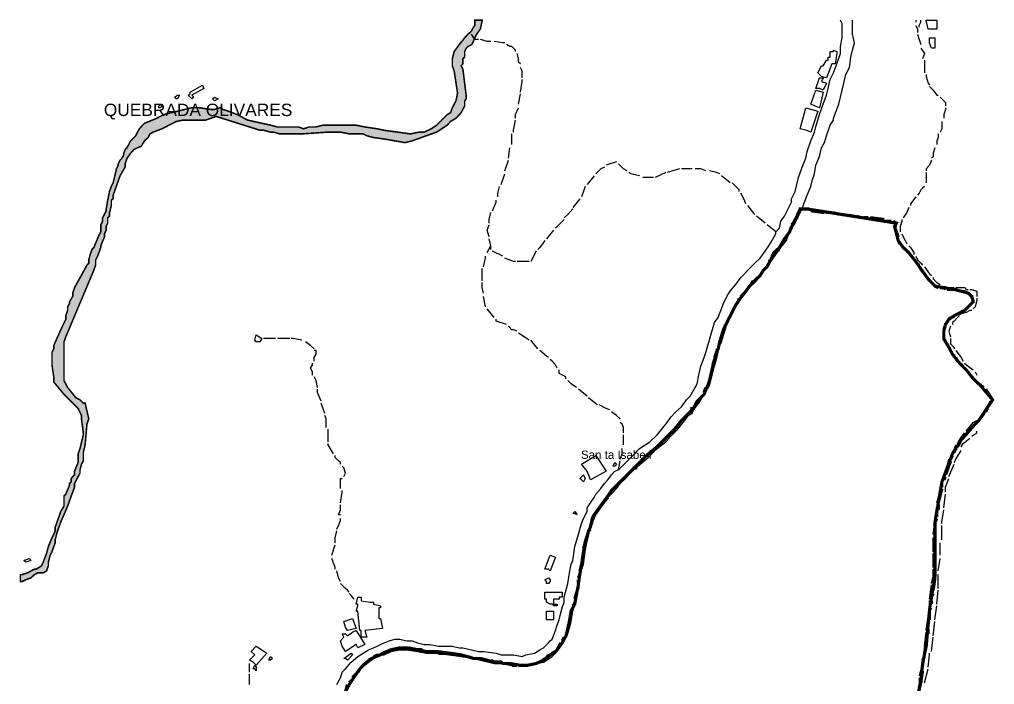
# Model space of a CAD drawing. Header units: millimetres. Extents: x -3588 to 75209, y -3737 to 38254.
# Drawn here: x 24763 to 25518, y 20707 to 21222 of the extents above; entities that cross this region are included whole.
import ezdxf

# ---------------------------------------------------------------- set-up
doc = ezdxf.new("R2010")
doc.units = ezdxf.units.MM
for name, color, linetype in [('H', 250, 'Continuous'), ('P', 253, 'Continuous'), ('T', 7, 'Continuous')]:
    doc.layers.add(name, color=color, linetype=linetype)

msp = doc.modelspace()

# ---------------------------------------------------------------- hatches: boundary and pattern name
at = {"layer": 'H', "linetype": 'Continuous'}
msp.add_hatch(color=256, dxfattribs=at).paths.add_polyline_path([(25116.08, 21221.742), (25121.441, 21221.742), (25120.033, 21214.972), (25117.488, 21210.731), (25116.08, 21208.203), (25114.655, 21205.37), (25113.247, 21202.553), (25110.702, 21201.417), (25109.294, 21200.009), (25107.886, 21197.192), (25107.886, 21195.784), (25107.886, 21193.239), (25106.477, 21191.831), (25106.477, 21188.998), (25106.477, 21187.878), (25105.069, 21186.454), (25106.477, 21183.637), (25109.294, 21163.312), (25109.294, 21160.768), (25107.886, 21159.359), (25107.886, 21155.134), (25105.069, 21149.757), (25101.116, 21145.804), (25097.163, 21142.988), (25094.331, 21140.443), (25090.378, 21137.626), (25086.153, 21134.81), (25067.236, 21128.024), (25061.875, 21126.904), (25053.681, 21128.024), (25045.503, 21129.432), (25037.309, 21130.857), (25031.948, 21132.265), (25029.404, 21133.673), (25018.409, 21133.673), (25011.623, 21134.81), (25007.671, 21134.81), (25002.309, 21134.81), (24981.985, 21133.673), (24980.576, 21133.673), (24973.807, 21133.673), (24969.566, 21133.673), (24968.429, 21133.673), (24964.204, 21133.673), (24960.252, 21134.81), (24957.435, 21134.81), (24952.058, 21136.218), (24949.241, 21136.218), (24915.361, 21147.229), (24907.455, 21144.396), (24903.23, 21144.396), (24899.277, 21144.396), (24889.675, 21144.396), (24884.314, 21142.988), (24873.591, 21137.626), (24866.806, 21134.81), (24863.989, 21133.673), (24862.581, 21130.857), (24860.036, 21128.024), (24857.22, 21124.071), (24854.387, 21122.663), (24851.858, 21121.254), (24849.026, 21118.71), (24846.481, 21114.485), (24845.073, 21110.532), (24845.073, 21107.699), (24842.256, 21103.746), (24840.848, 21100.93), (24835.487, 21086.254), (24835.487, 21083.422), (24834.062, 21082.013), (24834.062, 21079.469), (24834.062, 21078.06), (24832.942, 21072.699), (24832.942, 21069.883), (24831.534, 21068.458), (24831.534, 21065.93), (24831.534, 21064.505), (24830.109, 21061.689), (24830.109, 21059.144), (24828.701, 21056.327), (24828.701, 21054.919), (24828.701, 21053.511), (24826.156, 21046.725), (24826.156, 21045.605), (24824.748, 21041.364), (24823.34, 21038.819), (24821.931, 21036.003), (24821.931, 21032.05), (24820.523, 21027.809), (24799.062, 20976.437), (24797.654, 20972.212), (24797.654, 20961.473), (24797.654, 20942.557), (24800.198, 20937.196), (24805.832, 20930.426), (24806.968, 20929.018), (24809.785, 20927.61), (24811.209, 20926.185), (24812.617, 20924.777), (24813.738, 20924.777), (24816.57, 20912.646), (24815.162, 20908.693), (24813.738, 20892.321), (24812.617, 20886.96), (24812.617, 20880.175), (24811.209, 20877.358), (24809.785, 20873.405), (24809.785, 20870.588), (24806.968, 20865.211), (24805.832, 20862.682), (24805.832, 20859.85), (24803.015, 20853.08), (24801.607, 20849.127), (24800.198, 20844.886), (24794.837, 20832.756), (24793.413, 20828.803), (24792.293, 20824.562), (24790.884, 20819.2), (24790.884, 20816.384), (24789.46, 20813.839), (24788.052, 20809.614), (24786.643, 20807.07), (24785.507, 20801.708), (24785.507, 20798.876), (24784.099, 20794.923), (24781.282, 20793.514), (24777.329, 20793.514), (24774.512, 20792.106), (24771.968, 20789.289), (24767.727, 20788.153), (24765.182, 20786.745), (24763.774, 20786.745), (24763.774, 20792.106), (24765.182, 20792.106), (24769.135, 20793.514), (24771.968, 20794.923), (24774.512, 20796.059), (24775.921, 20796.059), (24779.874, 20798.876), (24781.282, 20801.708), (24784.099, 20808.478), (24785.507, 20813.839), (24788.052, 20820.609), (24789.46, 20823.153), (24790.884, 20825.986), (24790.884, 20828.803), (24794.837, 20840.933), (24797.654, 20844.886), (24797.654, 20849.127), (24797.654, 20850.264), (24797.654, 20853.08), (24799.062, 20854.489), (24801.607, 20861.258), (24801.607, 20862.682), (24803.015, 20863.803), (24803.015, 20866.635), (24804.423, 20868.044), (24805.832, 20869.452), (24805.832, 20871.997), (24808.376, 20878.766), (24808.376, 20883.007), (24808.376, 20885.536), (24809.785, 20889.777), (24812.617, 20900.499), (24812.617, 20901.908), (24811.209, 20912.646), (24811.209, 20915.463), (24808.376, 20920.824), (24806.968, 20922.232), (24805.832, 20923.657), (24800.198, 20929.018), (24799.062, 20930.426), (24797.654, 20931.562), (24790.884, 20939.74), (24789.46, 20941.149), (24789.46, 20945.102), (24788.052, 20954.704), (24788.052, 20957.521), (24788.052, 20964.306), (24789.46, 20966.835), (24789.46, 20969.667), (24794.837, 20981.798), (24799.062, 20989.992), (24799.062, 20992.537), (24800.198, 20996.762), (24800.198, 20999.306), (24801.607, 21002.123), (24801.607, 21003.531), (24804.423, 21007.484), (24804.423, 21010.317), (24805.832, 21014.27), (24813.738, 21029.233), (24815.162, 21032.05), (24816.57, 21033.186), (24816.57, 21036.003), (24817.979, 21039.956), (24819.387, 21044.181), (24820.523, 21045.605), (24824.748, 21054.919), (24826.156, 21057.736), (24826.156, 21059.144), (24826.156, 21061.689), (24826.156, 21063.097), (24827.293, 21065.93), (24827.293, 21068.458), (24828.701, 21071.291), (24830.109, 21073.835), (24830.109, 21075.244), (24831.534, 21082.013), (24832.942, 21088.783), (24834.062, 21093.024), (24835.487, 21095.569), (24838.303, 21106.579), (24839.712, 21109.108), (24839.712, 21110.532), (24840.848, 21113.349), (24842.256, 21114.485), (24843.664, 21117.302), (24843.664, 21118.71), (24845.073, 21121.254), (24846.481, 21122.663), (24849.026, 21128.024), (24851.858, 21130.857), (24853.267, 21132.265), (24854.387, 21134.81), (24855.811, 21137.626), (24858.628, 21140.443), (24860.036, 21141.579), (24869.35, 21145.804), (24872.183, 21147.229), (24874.712, 21148.349), (24896.461, 21153.998), (24901.822, 21153.998), (24911.408, 21152.59), (24914.241, 21152.59), (24918.194, 21153.998), (24921.01, 21152.59), (24924.963, 21151.181), (24931.733, 21148.349), (24939.927, 21144.396), (24957.435, 21140.443), (24962.796, 21139.035), (24967.021, 21139.035), (24970.974, 21139.035), (24975.215, 21139.035), (24979.168, 21139.035), (24983.121, 21137.626), (24987.346, 21139.035), (24992.707, 21139.035), (24998.084, 21140.443), (25003.446, 21140.443), (25010.215, 21140.443), (25015.864, 21140.443), (25023.77, 21140.443), (25030.54, 21139.035), (25040.142, 21137.626), (25045.503, 21136.218), (25065.828, 21133.673), (25072.598, 21134.81), (25076.839, 21134.81), (25082.2, 21137.626), (25086.153, 21140.443), (25087.561, 21141.579), (25090.378, 21144.396), (25094.331, 21148.349), (25097.163, 21149.757), (25098.284, 21153.998), (25101.116, 21159.359), (25102.525, 21164.721), (25102.525, 21166.129), (25099.708, 21182.229), (25098.284, 21186.454), (25098.284, 21191.831), (25099.708, 21197.192), (25103.933, 21202.553), (25107.886, 21208.203), (25110.702, 21210.731), (25111.839, 21212.156), (25113.247, 21213.564), (25114.655, 21216.108), (25116.08, 21217.517), (25116.08, 21220.333), (25116.08, 21221.742), (25116.08, 21221.742)])

# ---------------------------------------------------------------- linework, layer by layer
at = {"layer": 'P'}
for points, const_width in [([(25115.792, 21221.742), (25121.441, 21221.742), (25120.033, 21214.972), (25117.2, 21211.019), (25115.792, 21208.203), (25114.655, 21205.37), (25113.247, 21202.841), (25110.43, 21201.417), (25109.022, 21200.009), (25107.886, 21197.464), (25107.886, 21196.056), (25107.886, 21193.239), (25106.477, 21191.831), (25106.477, 21189.286), (25106.477, 21187.878), (25105.069, 21186.454), (25106.477, 21183.925), (25109.022, 21163.6), (25109.022, 21160.768), (25107.886, 21159.359), (25107.886, 21155.406), (25105.069, 21150.045), (25101.116, 21145.804), (25096.875, 21143.276), (25094.331, 21140.443), (25090.106, 21137.626), (25086.153, 21135.082), (25067.236, 21128.312), (25061.587, 21126.904), (25053.681, 21128.312), (25045.503, 21129.72), (25037.309, 21130.857), (25031.948, 21132.265), (25029.132, 21133.673), (25018.409, 21133.673), (25011.623, 21135.082), (25007.398, 21135.082), (25002.021, 21135.082), (24981.697, 21133.673), (24980.288, 21133.673), (24973.519, 21133.673), (24969.566, 21133.673), (24968.157, 21133.673), (24964.204, 21133.673), (24959.963, 21135.082), (24957.435, 21135.082), (24952.058, 21136.49), (24949.241, 21136.49), (24915.361, 21147.229), (24907.183, 21144.396), (24903.23, 21144.396), (24898.989, 21144.396), (24889.675, 21144.396), (24884.314, 21143.276), (24873.303, 21137.626), (24866.534, 21135.082), (24863.989, 21133.673), (24862.581, 21130.857), (24859.748, 21128.312), (24857.22, 21124.071), (24854.387, 21122.951), (24851.57, 21121.543), (24849.026, 21118.71), (24846.209, 21114.757), (24844.801, 21110.532), (24844.801, 21107.987), (24842.256, 21103.746), (24840.848, 21101.218), (24835.487, 21086.254), (24835.487, 21083.422), (24834.062, 21082.301), (24834.062, 21079.469), (24834.062, 21078.06), (24832.654, 21072.699), (24832.654, 21069.883), (24831.246, 21068.746), (24831.246, 21065.93), (24831.246, 21064.505), (24830.109, 21061.977), (24830.109, 21059.144), (24828.701, 21056.327), (24828.701, 21055.191), (24828.701, 21053.783), (24825.884, 21047.013), (24825.884, 21045.605), (24824.476, 21041.652), (24823.34, 21038.819), (24821.931, 21036.003), (24821.931, 21032.05), (24820.523, 21028.097), (24798.774, 20976.437), (24797.366, 20972.484), (24797.366, 20961.473), (24797.366, 20942.557), (24800.198, 20937.196), (24805.56, 20930.426), (24806.968, 20929.018), (24809.785, 20927.61), (24810.921, 20926.473), (24812.329, 20925.065), (24813.738, 20925.065), (24816.57, 20912.918), (24815.162, 20908.693), (24813.738, 20892.593), (24812.329, 20886.96), (24812.329, 20880.175), (24810.921, 20877.646), (24809.785, 20873.405), (24809.785, 20870.86), (24806.968, 20865.499), (24805.56, 20862.682), (24805.56, 20859.85), (24803.015, 20853.08), (24801.607, 20849.127), (24800.198, 20845.174), (24794.837, 20832.756), (24793.413, 20828.803), (24792.005, 20824.85), (24790.596, 20819.2), (24790.596, 20816.672), (24789.46, 20813.839), (24788.052, 20809.886), (24786.643, 20807.07), (24785.235, 20801.708), (24785.235, 20798.876), (24783.827, 20794.923), (24781.282, 20793.514), (24777.041, 20793.514), (24774.512, 20792.106), (24771.68, 20789.562), (24767.727, 20788.153), (24764.91, 20786.745), (24763.502, 20786.745), (24763.502, 20792.106), (24764.91, 20792.106), (24769.135, 20793.514), (24771.68, 20794.923), (24774.512, 20796.347), (24775.921, 20796.347), (24779.874, 20798.876), (24781.282, 20801.708), (24783.827, 20808.478), (24785.235, 20813.839), (24788.052, 20820.609), (24789.46, 20823.441), (24790.596, 20825.986), (24790.596, 20828.803), (24794.837, 20840.933), (24797.366, 20845.174), (24797.366, 20849.127), (24797.366, 20850.536), (24797.366, 20853.08), (24798.774, 20854.489), (24801.607, 20861.258), (24801.607, 20862.682), (24803.015, 20864.091), (24803.015, 20866.635), (24804.151, 20868.044), (24805.56, 20869.452), (24805.56, 20872.269), (24808.376, 20879.054), (24808.376, 20883.007), (24808.376, 20885.824), (24809.785, 20889.777), (24812.329, 20900.499), (24812.329, 20901.908), (24810.921, 20912.918), (24810.921, 20915.463), (24808.376, 20920.824), (24806.968, 20922.232), (24805.56, 20923.657), (24800.198, 20929.018), (24798.774, 20930.426), (24797.366, 20931.835), (24790.596, 20940.028), (24789.46, 20941.149), (24789.46, 20945.39), (24788.052, 20954.704), (24788.052, 20957.521), (24788.052, 20964.306), (24789.46, 20967.123), (24789.46, 20969.667), (24794.837, 20981.798), (24798.774, 20989.992), (24798.774, 20992.809), (24800.198, 20996.762), (24800.198, 20999.594), (24801.607, 21002.123), (24801.607, 21003.531), (24804.151, 21007.772), (24804.151, 21010.317), (24805.56, 21014.542), (24813.738, 21029.233), (24815.162, 21032.05), (24816.57, 21033.458), (24816.57, 21036.003), (24817.69, 21040.244), (24819.099, 21044.181), (24820.523, 21045.605), (24824.476, 21055.191), (24825.884, 21057.736), (24825.884, 21059.144), (24825.884, 21061.977), (24825.884, 21063.097), (24827.293, 21065.93), (24827.293, 21068.746), (24828.701, 21071.291), (24830.109, 21074.108), (24830.109, 21075.516), (24831.246, 21082.301), (24832.654, 21089.071), (24834.062, 21093.024), (24835.487, 21095.841), (24838.015, 21106.579), (24839.424, 21109.396), (24839.424, 21110.532), (24840.848, 21113.349), (24842.256, 21114.757), (24843.664, 21117.302), (24843.664, 21118.71), (24844.801, 21121.543), (24846.209, 21122.951), (24849.026, 21128.312), (24851.57, 21130.857), (24852.979, 21132.265), (24854.387, 21135.082), (24855.811, 21137.626), (24858.34, 21140.443), (24859.748, 21141.867), (24869.35, 21145.804), (24871.895, 21147.229), (24874.712, 21148.637), (24896.461, 21153.998), (24901.822, 21153.998), (24911.408, 21152.59), (24913.953, 21152.59), (24918.194, 21153.998), (24920.722, 21152.59), (24924.963, 21151.181), (24931.733, 21148.637), (24939.639, 21144.396), (24957.435, 21140.443), (24962.796, 21139.035), (24966.749, 21139.035), (24970.974, 21139.035), (24974.927, 21139.035), (24979.168, 21139.035), (24983.121, 21137.626), (24987.074, 21139.035), (24992.707, 21139.035), (24998.084, 21140.443), (25003.446, 21140.443), (25010.215, 21140.443), (25015.576, 21140.443), (25023.77, 21140.443), (25030.54, 21139.035), (25040.142, 21137.626), (25045.503, 21136.49), (25065.828, 21133.673), (25072.598, 21135.082), (25076.551, 21135.082), (25081.912, 21137.626), (25086.153, 21140.443), (25087.561, 21141.867), (25090.106, 21144.396), (25094.331, 21148.637), (25096.875, 21150.045), (25098.284, 21153.998), (25101.116, 21159.359), (25102.236, 21164.721), (25102.236, 21166.129), (25099.708, 21182.517), (25098.284, 21186.454), (25098.284, 21191.831), (25099.708, 21197.464), (25103.645, 21202.841), (25107.886, 21208.203), (25110.43, 21211.019), (25111.839, 21212.156), (25113.247, 21213.564), (25114.655, 21216.381), (25115.792, 21217.789), (25115.792, 21220.333), (25115.792, 21221.742), (25115.792, 21221.742)], 1.2), ([(25015.576, 20701.493), (25018.409, 20706.854), (25020.938, 20710.807), (25023.77, 20715.048), (25026.587, 20718.985), (25029.132, 20721.818), (25031.948, 20724.362), (25035.901, 20727.179), (25042.671, 20729.996), (25044.095, 20731.132), (25050.865, 20733.949), (25057.634, 20735.373), (25062.995, 20735.373), (25071.189, 20733.949), (25077.959, 20732.54), (25086.153, 20732.54), (25096.875, 20731.132), (25105.069, 20729.996), (25114.655, 20727.179), (25120.033, 20727.179), (25130.755, 20724.362), (25136.116, 20724.362), (25137.525, 20723.226), (25142.886, 20723.226), (25151.08, 20721.818), (25156.441, 20721.818), (25163.211, 20723.226), (25168.86, 20725.771), (25174.221, 20729.996), (25178.174, 20732.54), (25179.582, 20733.949), (25183.535, 20739.31), (25186.368, 20744.687), (25187.776, 20750.32), (25189.185, 20757.106), (25190.321, 20763.876), (25193.138, 20769.237), (25195.954, 20784.2), (25197.09, 20792.106), (25198.499, 20800.284), (25199.907, 20809.886), (25201.331, 20818.08), (25202.74, 20822.033), (25203.86, 20825.986), (25205.268, 20828.803), (25206.693, 20835.572), (25208.101, 20838.405), (25212.054, 20843.766), (25214.871, 20847.719), (25218.824, 20853.08), (25221.656, 20857.321), (25224.185, 20859.85), (25228.426, 20864.091), (25230.97, 20866.635), (25235.195, 20870.86), (25239.148, 20874.813), (25240.557, 20874.813), (25240.557, 20876.222), (25248.75, 20884.416), (25256.928, 20891.185), (25262.306, 20896.546), (25266.243, 20900.499), (25271.62, 20906.149), (25275.845, 20911.51), (25279.798, 20915.463), (25282.63, 20918.295), (25284.039, 20919.704), (25284.039, 20920.824), (25285.159, 20920.824), (25286.567, 20923.657), (25287.992, 20926.473), (25293.353, 20931.835), (25296.169, 20938.62), (25297.578, 20942.557), (25300.122, 20953.568), (25301.531, 20958.945), (25302.955, 20964.306), (25304.363, 20967.123), (25305.484, 20972.484), (25308.316, 20981.798), (25309.725, 20984.631), (25312.269, 20989.992), (25315.086, 20995.353), (25317.903, 21001.003), (25320.447, 21004.956), (25324.688, 21010.317), (25328.641, 21015.678), (25332.594, 21019.919), (25334.002, 21021.327), (25336.819, 21023.856), (25339.363, 21028.097), (25342.18, 21030.641), (25345.013, 21036.003), (25347.541, 21041.652), (25351.782, 21045.605), (25355.735, 21052.375), (25359.688, 21057.736), (25362.505, 21064.505), (25365.338, 21069.883), (25367.866, 21075.516), (25372.107, 21075.516), (25373.243, 21075.516), (25442.395, 21064.505), (25440.987, 21061.977), (25443.804, 21050.966), (25447.757, 21045.605), (25451.998, 21041.652), (25457.359, 21034.866), (25461.312, 21029.233), (25466.961, 21021.327), (25472.322, 21015.678), (25479.092, 21014.542), (25487.286, 21013.133), (25492.647, 21011.725), (25498.008, 21010.317), (25500.825, 21007.772), (25501.961, 21003.531), (25498.008, 20999.594), (25495.192, 20996.762), (25487.286, 20992.809), (25483.045, 20989.992), (25480.5, 20986.039), (25479.092, 20980.678), (25479.092, 20975.029), (25483.045, 20968.259), (25485.877, 20962.882), (25491.239, 20956.112), (25496.6, 20950.751), (25501.961, 20943.981), (25507.611, 20938.62), (25516.925, 20927.61), (25506.202, 20911.51), (25503.37, 20908.693), (25492.647, 20896.546), (25485.877, 20885.824), (25477.684, 20864.091), (25472.322, 20832.756), (25472.322, 20790.97), (25468.081, 20765.012), (25465.553, 20736.781), (25462.72, 20723.226)], 2.417), ([(25015.576, 20701.493), (25018.409, 20706.854), (25020.938, 20710.807), (25023.77, 20715.048), (25026.587, 20718.985), (25029.132, 20721.818), (25031.948, 20724.362), (25035.901, 20727.179), (25042.671, 20729.996), (25044.095, 20731.132), (25050.865, 20733.949), (25057.634, 20735.373), (25062.995, 20735.373), (25071.189, 20733.949), (25077.959, 20732.54), (25086.153, 20732.54), (25096.875, 20731.132), (25105.069, 20729.996), (25114.655, 20727.179), (25120.033, 20727.179), (25130.755, 20724.362), (25136.116, 20724.362), (25137.525, 20723.226), (25142.886, 20723.226), (25151.08, 20721.818), (25156.441, 20721.818), (25163.211, 20723.226), (25168.86, 20725.771), (25174.221, 20729.996), (25178.174, 20732.54), (25179.582, 20733.949), (25183.535, 20739.31), (25186.368, 20744.687), (25187.776, 20750.32), (25189.185, 20757.106), (25190.321, 20763.876), (25193.138, 20769.237), (25195.954, 20784.2), (25197.09, 20792.106), (25198.499, 20800.284), (25199.907, 20809.886), (25201.331, 20818.08), (25202.74, 20822.033), (25203.86, 20825.986), (25205.268, 20828.803), (25206.693, 20835.572), (25208.101, 20838.405), (25212.054, 20843.766), (25214.871, 20847.719), (25218.824, 20853.08), (25221.656, 20857.321), (25224.185, 20859.85), (25228.426, 20864.091), (25230.97, 20866.635), (25235.195, 20870.86), (25239.148, 20874.813), (25240.557, 20874.813), (25240.557, 20876.222), (25248.75, 20884.416), (25256.928, 20891.185), (25262.306, 20896.546), (25266.243, 20900.499), (25271.62, 20906.149), (25275.845, 20911.51), (25279.798, 20915.463), (25282.63, 20918.295), (25284.039, 20919.704), (25284.039, 20920.824), (25285.159, 20920.824), (25286.567, 20923.657), (25287.992, 20926.473), (25293.353, 20931.835), (25296.169, 20938.62), (25297.578, 20942.557), (25300.122, 20953.568), (25301.531, 20958.945), (25302.955, 20964.306), (25304.363, 20967.123), (25305.484, 20972.484), (25308.316, 20981.798), (25309.725, 20984.631), (25312.269, 20989.992), (25315.086, 20995.353), (25317.903, 21001.003), (25320.447, 21004.956), (25324.688, 21010.317), (25328.641, 21015.678), (25332.594, 21019.919), (25334.002, 21021.327), (25336.819, 21023.856), (25339.363, 21028.097), (25342.18, 21030.641), (25345.013, 21036.003), (25347.541, 21041.652), (25351.782, 21045.605), (25355.735, 21052.375), (25359.688, 21057.736), (25362.505, 21064.505), (25365.338, 21069.883), (25367.866, 21075.516), (25372.107, 21075.516), (25373.243, 21075.516), (25442.395, 21064.505), (25440.987, 21061.977), (25443.804, 21050.966), (25447.757, 21045.605), (25451.998, 21041.652), (25457.359, 21034.866), (25461.312, 21029.233), (25466.961, 21021.327), (25472.322, 21015.678), (25479.092, 21014.542), (25487.286, 21013.133), (25492.647, 21011.725), (25498.008, 21010.317), (25500.825, 21007.772), (25501.961, 21003.531), (25498.008, 20999.594), (25495.192, 20996.762), (25487.286, 20992.809), (25483.045, 20989.992), (25480.5, 20986.039), (25479.092, 20980.678), (25479.092, 20975.029), (25483.045, 20968.259), (25485.877, 20962.882), (25491.239, 20956.112), (25496.6, 20950.751), (25501.961, 20943.981), (25507.611, 20938.62), (25516.925, 20927.61), (25506.202, 20911.51), (25503.37, 20908.693), (25492.647, 20896.546), (25485.877, 20885.824), (25477.684, 20864.091), (25472.322, 20832.756), (25472.322, 20790.97), (25468.081, 20765.012), (25465.553, 20736.781), (25461.312, 20708.263), (25458.767, 20697.252)], 1.2), ([(25361.097, 21063.097), (25362.505, 21064.505), (25365.338, 21069.883), (25366.458, 21072.699)], 2.417), ([(25367.866, 21074.108), (25367.866, 21075.516), (25369.29, 21075.516)], 2.417), ([(25372.107, 21075.516), (25373.243, 21075.516), (25374.652, 21075.516)], 2.417), ([(25376.06, 21074.108), (25386.782, 21072.699)], 2.417), ([(25388.191, 21072.699), (25392.432, 21072.699)], 2.417), ([(25393.568, 21072.699), (25397.793, 21071.291)], 2.417), ([(25399.201, 21071.291), (25409.94, 21069.883)], 2.417), ([(25411.348, 21069.883), (25415.301, 21068.746)], 2.417), ([(25416.709, 21068.746), (25420.662, 21068.746)], 2.417), ([(25422.071, 21068.746), (25433.081, 21067.338)], 2.417), ([(25434.217, 21065.93), (25438.442, 21065.93)], 2.417), ([(25439.851, 21065.93), (25442.395, 21064.505)], 2.417), ([(25442.395, 21063.097), (25440.987, 21061.977), (25443.804, 21053.783)], 2.417), ([(25357.144, 21053.783), (25358.552, 21056.327)], 2.417), ([(25359.688, 21057.736), (25361.097, 21061.977)], 2.417), ([(25350.374, 21042.772), (25351.782, 21045.605), (25355.735, 21052.375)], 2.417), ([(25443.804, 21050.966), (25445.228, 21048.422)], 2.417), ([(25346.133, 21038.819), (25347.541, 21041.652), (25348.966, 21041.652)], 2.417), ([(25446.636, 21047.013), (25447.757, 21045.605), (25449.165, 21044.181)], 2.417), ([(25450.589, 21042.772), (25451.998, 21041.652), (25457.359, 21034.866)], 2.417), ([(25336.819, 21023.856), (25339.363, 21028.097), (25342.18, 21030.641), (25343.604, 21033.458)], 2.417), ([(25343.604, 21034.866), (25345.013, 21036.003), (25346.133, 21037.411)], 2.417), ([(25458.767, 21033.458), (25460.176, 21030.641)], 2.417), ([(25460.176, 21029.233), (25461.312, 21029.233), (25462.72, 21026.689)], 2.417), ([(25464.128, 21025.28), (25466.961, 21021.327), (25470.914, 21017.086)], 2.417), ([(25330.049, 21017.086), (25331.458, 21019.919)], 2.417), ([(25332.594, 21019.919), (25334.002, 21021.327), (25335.411, 21022.448)], 2.417), ([(25321.855, 21007.772), (25324.688, 21010.317), (25328.641, 21015.678)], 2.417), ([(25472.322, 21015.678), (25474.867, 21014.542)], 2.417), ([(25476.275, 21014.542), (25479.092, 21014.542), (25480.5, 21013.133)], 2.417), ([(25481.636, 21013.133), (25487.286, 21013.133), (25492.647, 21011.725)], 2.417), ([(25494.055, 21011.725), (25498.008, 21010.317)], 2.417), ([(25319.039, 21002.123), (25320.447, 21004.956), (25320.447, 21006.364)], 2.417), ([(25501.961, 21004.956), (25501.961, 21003.531), (25498.008, 20999.594), (25495.192, 20996.762)], 2.417), ([(25499.417, 21008.908), (25500.825, 21007.772), (25500.825, 21006.364)], 2.417), ([(25311.133, 20987.447), (25312.269, 20989.992), (25315.086, 20995.353), (25315.086, 20996.762)], 2.417), ([(25316.494, 20998.17), (25317.903, 21001.003)], 2.417), ([(25494.055, 20996.762), (25491.239, 20994.217)], 2.417), ([(25484.453, 20991.4), (25483.045, 20989.992), (25480.5, 20986.039), (25479.092, 20981.798)], 2.417), ([(25489.814, 20994.217), (25487.286, 20992.809), (25485.877, 20991.4)], 2.417), ([(25306.892, 20977.845), (25308.316, 20980.678)], 2.417), ([(25308.316, 20981.798), (25309.725, 20984.631), (25309.725, 20986.039)], 2.417), ([(25479.092, 20980.678), (25479.092, 20976.437)], 2.417), ([(25302.955, 20965.714), (25304.363, 20967.123), (25305.484, 20972.484), (25306.892, 20975.029)], 2.417), ([(25479.092, 20975.029), (25480.5, 20972.484)], 2.417), ([(25481.636, 20971.076), (25483.045, 20968.259), (25485.877, 20962.882), (25487.286, 20961.473)], 2.417), ([(25300.122, 20954.704), (25301.531, 20958.945)], 2.417), ([(25301.531, 20960.353), (25302.955, 20964.306)], 2.417), ([(25488.406, 20960.353), (25489.814, 20957.521)], 2.417), ([(25297.578, 20942.557), (25300.122, 20953.568)], 2.417), ([(25491.239, 20956.112), (25494.055, 20953.568)], 2.417), ([(25495.192, 20952.159), (25496.6, 20950.751), (25501.961, 20943.981)], 2.417), ([(25503.37, 20942.557), (25506.202, 20940.028)], 2.417), ([(25293.353, 20933.243), (25294.761, 20937.196)], 2.417), ([(25296.169, 20938.62), (25297.578, 20941.149)], 2.417), ([(25507.611, 20940.028), (25507.611, 20938.62), (25510.139, 20937.196)], 2.417), ([(25511.563, 20935.787), (25516.925, 20927.61)], 2.417), ([(25286.567, 20923.657), (25287.992, 20926.473), (25293.353, 20931.835)], 2.417), ([(25284.039, 20919.704), (25284.039, 20920.824), (25285.159, 20920.824), (25285.159, 20922.232)], 2.417), ([(25512.972, 20920.824), (25511.563, 20918.295)], 2.417), ([(25515.516, 20926.473), (25514.38, 20923.657)], 2.417), ([(25271.62, 20906.149), (25275.845, 20911.51), (25278.389, 20914.054)], 2.417), ([(25279.798, 20915.463), (25282.63, 20918.295)], 2.417), ([(25510.139, 20916.871), (25506.202, 20911.51), (25503.37, 20908.693)], 2.417), ([(25267.667, 20901.908), (25270.484, 20904.74)], 2.417), ([(25501.961, 20907.285), (25499.417, 20904.74)], 2.417), ([(25264.834, 20897.971), (25266.243, 20900.499)], 2.417), ([(25495.192, 20900.499), (25492.647, 20896.546), (25489.814, 20891.185)], 2.417), ([(25498.008, 20903.332), (25496.6, 20900.499)], 2.417), ([(25255.52, 20889.777), (25256.928, 20891.185), (25262.306, 20896.546), (25263.714, 20896.546)], 2.417), ([(25488.406, 20889.777), (25487.286, 20886.96)], 2.417), ([(25247.342, 20883.007), (25248.75, 20884.416), (25250.159, 20884.416)], 2.417), ([(25251.295, 20885.824), (25254.112, 20888.368)], 2.417), ([(25485.877, 20884.416), (25484.453, 20881.583)], 2.417), ([(25239.148, 20873.405), (25239.148, 20874.813), (25240.557, 20874.813), (25240.557, 20876.222), (25245.918, 20881.583)], 2.417), ([(25484.453, 20880.175), (25480.5, 20869.452)], 2.417), ([(25230.97, 20866.635), (25233.787, 20869.452)], 2.417), ([(25235.195, 20870.86), (25237.74, 20873.405)], 2.417), ([(25480.5, 20868.044), (25479.092, 20865.499)], 2.417), ([(25223.065, 20857.321), (25224.185, 20859.85), (25228.426, 20864.091), (25229.834, 20865.499)], 2.417), ([(25477.684, 20864.091), (25477.684, 20859.85)], 2.417), ([(25216.279, 20849.127), (25218.824, 20851.944)], 2.417), ([(25218.824, 20853.08), (25221.656, 20855.897)], 2.417), ([(25477.684, 20858.73), (25474.867, 20847.719)], 2.417), ([(25209.509, 20839.525), (25212.054, 20843.766), (25214.871, 20847.719)], 2.417), ([(25474.867, 20846.311), (25474.867, 20842.358)], 2.417), ([(25206.693, 20834.164), (25206.693, 20835.572), (25208.101, 20838.405)], 2.417), ([(25473.731, 20840.933), (25473.731, 20836.997)], 2.417), ([(25205.268, 20830.211), (25206.693, 20832.756)], 2.417), ([(25473.731, 20835.572), (25472.322, 20832.756), (25472.322, 20824.85)], 2.417), ([(25201.331, 20818.08), (25202.74, 20822.033), (25203.86, 20825.986), (25205.268, 20827.394)], 2.417), ([(25472.322, 20823.441), (25472.322, 20819.2)], 2.417), ([(25199.907, 20812.431), (25201.331, 20816.672)], 2.417), ([(25472.322, 20818.08), (25472.322, 20813.839)], 2.417), ([(25199.907, 20807.07), (25199.907, 20809.886), (25199.907, 20811.295)], 2.417), ([(25472.322, 20812.431), (25472.322, 20801.708)], 2.417), ([(25197.09, 20794.923), (25198.499, 20800.284), (25199.907, 20805.661)], 2.417), ([(25472.322, 20800.284), (25472.322, 20796.347)], 2.417), ([(25195.954, 20789.562), (25197.09, 20792.106), (25197.09, 20793.514)], 2.417), ([(25472.322, 20794.923), (25472.322, 20792.106)], 2.417), ([(25195.954, 20785.337), (25195.954, 20788.153)], 2.417), ([(25472.322, 20789.562), (25470.914, 20779.959)], 2.417), ([(25193.138, 20773.19), (25195.954, 20782.792)], 2.417), ([(25470.914, 20777.431), (25469.49, 20774.598)], 2.417), ([(25191.729, 20767.828), (25193.138, 20769.237), (25193.138, 20770.645)], 2.417), ([(25469.49, 20771.781), (25469.49, 20769.237)], 2.417), ([(25187.776, 20750.32), (25189.185, 20757.106), (25190.321, 20761.059)], 2.417), ([(25190.321, 20762.467), (25190.321, 20763.876), (25191.729, 20766.42)], 2.417), ([(25469.49, 20766.42), (25468.081, 20765.012), (25468.081, 20757.106)], 2.417), ([(25466.961, 20754.273), (25466.961, 20751.457)], 2.417), ([(25186.368, 20744.687), (25187.776, 20748.912)], 2.417), ([(25466.961, 20750.32), (25466.961, 20746.095)], 2.417), ([(25175.63, 20731.132), (25178.174, 20732.54), (25179.582, 20733.949), (25182.415, 20739.31)], 2.417), ([(25183.535, 20740.734), (25184.944, 20743.551)], 2.417), ([(25465.553, 20744.687), (25465.553, 20736.781)], 2.417), ([(25042.671, 20729.996), (25044.095, 20731.132), (25050.865, 20733.949), (25052.273, 20733.949)], 2.417), ([(25054.817, 20733.949), (25057.634, 20735.373)], 2.417), ([(25059.058, 20735.373), (25062.995, 20735.373)], 2.417), ([(25064.42, 20735.373), (25071.189, 20733.949), (25075.142, 20733.949)], 2.417), ([(25076.551, 20732.54), (25077.959, 20732.54), (25080.792, 20732.54)], 2.417), ([(25081.912, 20732.54), (25086.153, 20732.54)], 2.417), ([(25087.561, 20731.132), (25096.875, 20731.132), (25098.284, 20729.996)], 2.417), ([(25465.553, 20736.781), (25464.128, 20729.996)], 2.417), ([(25025.179, 20716.457), (25026.587, 20718.985), (25029.132, 20721.818), (25031.948, 20724.362)], 2.417), ([(25033.356, 20725.771), (25035.901, 20727.179)], 2.417), ([(25037.309, 20728.587), (25041.262, 20729.996)], 2.417), ([(25099.708, 20729.996), (25103.645, 20729.996)], 2.417), ([(25105.069, 20729.996), (25107.886, 20728.587)], 2.417), ([(25110.43, 20728.587), (25114.655, 20727.179), (25120.033, 20727.179)], 2.417), ([(25122.561, 20725.771), (25125.394, 20725.771)], 2.417), ([(25128.211, 20725.771), (25130.755, 20724.362)], 2.417), ([(25132.163, 20724.362), (25136.116, 20724.362), (25137.525, 20723.226), (25142.886, 20723.226)], 2.417), ([(25155.305, 20721.818), (25156.441, 20721.818), (25163.211, 20723.226), (25166.043, 20724.362)], 2.417), ([(25167.452, 20725.771), (25168.86, 20725.771), (25169.996, 20727.179)], 2.417), ([(25171.405, 20728.587), (25174.221, 20729.996)], 2.417), ([(25462.72, 20723.226), (25461.312, 20708.263), (25458.767, 20697.252)], 2.417), ([(25464.128, 20728.587), (25462.72, 20725.771)], 2.417), ([(25462.72, 20723.226), (25462.72, 20720.409)], 2.417), ([(25144.294, 20721.818), (25148.535, 20721.818)], 2.417), ([(25149.671, 20721.818), (25151.08, 20721.818), (25153.896, 20721.818)], 2.417), ([(25462.72, 20717.577), (25461.312, 20708.263)], 2.417), ([(25018.409, 20708.263), (25020.938, 20710.807)], 2.417), ([(25020.938, 20712.216), (25023.77, 20715.048)], 2.417), ([(25013.032, 20697.252), (25015.576, 20701.493), (25016.985, 20706.854)], 2.417)]:
    msp.add_lwpolyline(points, dxfattribs=dict(at, const_width=const_width))
for points in [[(25348.966, 21057.736), (25351.782, 21060.568), (25352.919, 21065.93), (25355.735, 21069.883), (25358.552, 21075.516), (25361.097, 21080.893), (25361.097, 21083.422), (25363.929, 21089.071), (25365.338, 21094.432), (25366.458, 21099.794), (25369.29, 21107.987), (25372.107, 21114.757), (25373.243, 21120.118), (25376.06, 21128.312), (25378.877, 21135.082), (25380.013, 21139.035), (25382.83, 21148.637), (25385.662, 21156.815), (25388.191, 21163.6), (25389.615, 21168.962), (25391.023, 21175.731), (25393.568, 21181.092), (25396.385, 21187.878), (25399.201, 21196.056), (25399.201, 21201.417), (25400.338, 21208.203), (25400.338, 21212.156), (25400.338, 21218.925), (25399.201, 21221.742)], [(25377.468, 21098.385), (25378.877, 21102.626), (25380.013, 21109.396), (25382.83, 21116.165), (25384.254, 21122.951), (25386.782, 21126.904), (25388.191, 21132.265), (25391.023, 21140.443), (25393.568, 21144.396), (25393.568, 21145.804), (25397.793, 21156.815), (25399.201, 21162.192), (25400.338, 21167.553), (25401.746, 21172.914), (25403.154, 21179.684), (25405.987, 21185.045), (25407.107, 21193.239), (25408.516, 21198.6), (25409.94, 21204.25), (25408.516, 21211.019), (25408.516, 21217.789), (25408.516, 21221.742)], [(25457.359, 21221.742), (25457.359, 21220.333)], [(25457.359, 21217.789), (25458.767, 21214.972)], [(25460.176, 21216.381), (25460.176, 21217.789), (25461.312, 21220.333), (25461.312, 21221.742)], [(25469.49, 21221.742), (25473.731, 21221.742), (25473.731, 21214.972), (25466.961, 21214.972), (25465.553, 21221.742), (25469.49, 21221.742)], [(25118.608, 21206.778), (25115.792, 21206.778), (25113.247, 21211.019)], [(25458.767, 21214.972), (25458.767, 21212.156)], [(25458.767, 21211.019), (25460.176, 21206.778), (25461.312, 21202.841)], [(25468.081, 21204.25), (25468.081, 21208.203), (25472.322, 21208.203), (25472.322, 21200.009), (25469.49, 21200.009), (25468.081, 21204.25)], [(25128.211, 21205.37), (25125.394, 21205.37), (25120.033, 21206.778)], [(25138.933, 21204.25), (25137.525, 21204.25), (25130.755, 21205.37)], [(25147.127, 21197.464), (25147.127, 21198.6), (25144.294, 21201.417), (25142.886, 21201.417), (25140.357, 21202.841)], [(25151.08, 21187.878), (25149.671, 21189.286), (25149.671, 21191.831), (25148.535, 21196.056)], [(25384.254, 21178.276), (25381.421, 21181.092), (25384.254, 21186.454), (25385.662, 21186.454), (25388.191, 21190.695), (25389.615, 21190.695), (25389.615, 21193.239), (25391.023, 21193.239), (25391.023, 21197.464), (25393.568, 21197.464), (25393.568, 21198.6), (25396.385, 21197.464), (25396.385, 21196.056), (25394.976, 21187.878), (25392.432, 21187.878), (25388.191, 21177.139), (25384.254, 21178.276)], [(25461.312, 21200.009), (25464.128, 21196.056), (25462.72, 21191.831)], [(25464.128, 21190.695), (25464.128, 21187.878), (25464.128, 21185.045), (25464.128, 21183.925), (25464.128, 21181.092)], [(25152.488, 21177.139), (25152.488, 21182.517), (25151.08, 21185.045)], [(25465.553, 21179.684), (25465.553, 21178.276), (25466.961, 21172.914), (25468.081, 21171.506)], [(24895.036, 21162.192), (24893.628, 21163.6), (24895.036, 21164.721), (24895.036, 21166.129), (24904.639, 21171.506), (24905.775, 21168.962), (24896.461, 21163.6), (24897.869, 21162.192), (24896.461, 21160.768), (24895.036, 21162.192)], [(25151.08, 21166.129), (25152.488, 21174.323), (25152.488, 21175.731)], [(25382.83, 21168.962), (25380.013, 21168.962), (25382.83, 21177.139), (25385.662, 21177.139), (25384.254, 21174.323), (25388.191, 21172.914), (25385.662, 21167.553), (25382.83, 21168.962)], [(25468.081, 21170.37), (25470.914, 21167.553), (25473.731, 21163.6), (25474.867, 21163.6)], [(24884.314, 21160.768), (24882.906, 21162.192), (24885.45, 21163.6), (24886.859, 21163.6), (24885.45, 21160.768), (24884.314, 21160.768)], [(25149.671, 21156.815), (25151.08, 21164.721)], [(25378.877, 21155.406), (25376.06, 21156.815), (25380.013, 21167.553), (25385.662, 21166.129), (25382.83, 21153.998), (25378.877, 21155.406)], [(24870.759, 21153.998), (24870.759, 21155.406), (24873.303, 21156.815), (24873.303, 21155.406), (24871.895, 21153.998), (24870.759, 21153.998)], [(24913.953, 21159.359), (24912.544, 21160.768), (24913.953, 21162.192), (24916.785, 21160.768), (24913.953, 21159.359)], [(25476.275, 21162.192), (25477.684, 21160.768), (25480.5, 21157.951), (25480.5, 21156.815), (25480.5, 21155.406)], [(25147.127, 21145.804), (25147.127, 21148.637), (25149.671, 21153.998)], [(25372.107, 21136.49), (25367.866, 21137.626), (25369.29, 21143.276), (25372.107, 21153.998), (25381.421, 21151.181), (25376.06, 21135.082), (25372.107, 21136.49)], [(25480.5, 21153.998), (25480.5, 21152.59), (25479.092, 21148.637), (25479.092, 21145.804)], [(25145.719, 21135.082), (25145.719, 21136.49), (25147.127, 21144.396)], [(25477.684, 21143.276), (25477.684, 21137.626), (25476.275, 21135.082)], [(25144.294, 21125.479), (25144.294, 21126.904), (25144.294, 21129.72), (25144.294, 21133.673)], [(25474.867, 21133.673), (25474.867, 21132.265), (25474.867, 21130.857), (25473.731, 21128.312), (25473.731, 21125.479)], [(25141.766, 21114.757), (25142.886, 21122.951)], [(25472.322, 21122.951), (25470.914, 21118.71), (25470.914, 21117.302), (25470.914, 21116.165), (25469.49, 21114.757)], [(25138.933, 21105.155), (25141.766, 21113.349)], [(25225.593, 21111.94), (25217.415, 21109.396)], [(25233.787, 21105.155), (25230.97, 21106.579), (25227.017, 21110.532)], [(25469.49, 21113.349), (25468.081, 21109.396), (25465.553, 21106.579), (25465.553, 21105.155)], [(25136.116, 21094.432), (25138.933, 21102.626)], [(25216.279, 21107.987), (25213.462, 21106.579), (25209.509, 21102.626)], [(25243.389, 21101.218), (25236.604, 21102.626), (25235.195, 21103.746)], [(25263.714, 21103.746), (25255.52, 21099.794)], [(25274.436, 21106.579), (25269.075, 21105.155), (25264.834, 21103.746)], [(25284.039, 21106.579), (25277.253, 21106.579), (25275.845, 21106.579)], [(25294.761, 21105.155), (25290.808, 21106.579), (25286.567, 21106.579)], [(25305.484, 21102.626), (25302.955, 21103.746), (25297.578, 21105.155)], [(25465.553, 21103.746), (25465.553, 21102.626), (25465.553, 21099.794), (25465.553, 21096.977), (25465.553, 21095.841)], [(25018.409, 20705.446), (25020.938, 20710.807), (25023.77, 20715.048), (25027.723, 20718.985), (25030.54, 20721.818), (25033.356, 20724.362), (25037.309, 20727.179), (25042.671, 20729.996), (25045.503, 20729.996), (25050.865, 20732.54), (25057.634, 20733.949), (25062.995, 20733.949), (25071.189, 20732.54), (25077.959, 20731.132), (25086.153, 20731.132), (25095.467, 20729.996), (25105.069, 20728.587), (25114.655, 20727.179), (25120.033, 20725.771), (25130.755, 20723.226), (25136.116, 20723.226), (25142.886, 20721.818), (25151.08, 20721.818), (25156.441, 20721.818), (25163.211, 20723.226), (25168.86, 20724.362), (25175.63, 20728.587), (25179.582, 20732.54), (25179.582, 20733.949), (25183.535, 20739.31), (25186.368, 20744.687), (25189.185, 20750.32), (25190.321, 20755.698), (25191.729, 20763.876), (25193.138, 20769.237), (25195.954, 20784.2), (25197.09, 20792.106), (25199.907, 20800.284), (25201.331, 20809.886), (25202.74, 20818.08), (25203.86, 20822.033), (25205.268, 20828.803), (25208.101, 20835.572), (25209.509, 20838.405), (25213.462, 20843.766), (25216.279, 20847.719), (25218.824, 20851.944), (25223.065, 20855.897), (25225.593, 20858.73), (25228.426, 20862.682), (25232.379, 20866.635), (25235.195, 20869.452), (25240.557, 20874.813), (25250.159, 20883.007), (25256.928, 20889.777), (25263.714, 20895.138), (25267.667, 20899.379), (25273.028, 20904.74), (25277.253, 20910.102), (25281.206, 20915.463), (25284.039, 20916.871), (25285.159, 20919.704), (25289.4, 20925.065), (25293.353, 20931.835), (25297.578, 20938.62), (25298.714, 20942.557), (25301.531, 20953.568), (25302.955, 20958.945), (25304.363, 20964.306), (25304.363, 20967.123), (25306.892, 20972.484), (25309.725, 20981.798), (25312.269, 20989.992), (25315.086, 20994.217), (25317.903, 20999.594), (25320.447, 21004.956), (25324.688, 21010.317), (25328.641, 21014.542), (25332.594, 21018.495), (25334.002, 21019.919), (25336.819, 21023.856), (25339.363, 21026.689), (25342.18, 21030.641), (25346.133, 21036.003), (25348.966, 21040.244), (25352.919, 21045.605), (25357.144, 21050.966), (25359.688, 21057.736), (25363.929, 21064.505), (25366.458, 21069.883), (25369.29, 21075.516), (25370.699, 21079.469), (25373.243, 21086.254), (25376.06, 21093.024), (25377.468, 21098.385)], [(25208.101, 21101.218), (25202.74, 21094.432)], [(25254.112, 21099.794), (25250.159, 21099.794), (25245.918, 21099.794)], [(25313.678, 21095.841), (25306.892, 21101.218)], [(25320.447, 21089.071), (25320.447, 21090.207), (25315.086, 21095.841)], [(25133.572, 21084.83), (25133.572, 21087.663), (25134.98, 21093.024)], [(25201.331, 21093.024), (25198.499, 21084.83)], [(25325.808, 21079.469), (25324.688, 21082.301), (25321.855, 21087.663)], [(25464.128, 21093.024), (25462.72, 21091.616), (25461.312, 21090.207), (25460.176, 21087.663), (25458.767, 21086.254)], [(25129.347, 21074.108), (25132.163, 21080.893), (25132.163, 21082.301)], [(25197.09, 21083.422), (25191.729, 21076.652)], [(25457.359, 21084.83), (25453.406, 21079.469), (25453.406, 21078.06)], [(25126.802, 21064.505), (25126.802, 21067.338), (25128.211, 21072.699)], [(25191.729, 21075.516), (25187.776, 21071.291), (25184.944, 21068.746)], [(25332.594, 21071.291), (25327.217, 21078.06)], [(25451.998, 21076.652), (25450.589, 21072.699), (25447.757, 21068.746)], [(25184.944, 21067.338), (25178.174, 21060.568)], [(25340.772, 21064.505), (25334.002, 21069.883)], [(25446.636, 21067.338), (25446.636, 21065.93), (25445.228, 21061.977), (25445.228, 21057.736)], [(25126.802, 21053.783), (25125.394, 21059.144), (25126.802, 21063.097)], [(25176.766, 21059.144), (25171.405, 21052.375)], [(25336.819, 21037.411), (25340.772, 21042.772), (25343.604, 21047.013), (25345.013, 21049.558), (25348.966, 21056.327), (25348.966, 21057.736)], [(25348.966, 21057.736), (25342.18, 21063.097)], [(25128.211, 21047.013), (25126.802, 21052.375)], [(25169.996, 21050.966), (25166.043, 21045.605), (25164.619, 21044.181)], [(25446.636, 21056.327), (25447.757, 21053.783), (25449.165, 21050.966), (25450.589, 21048.422)], [(25125.394, 21041.652), (25128.211, 21047.013)], [(25128.211, 21044.181), (25128.211, 21047.013)], [(25137.525, 21038.819), (25129.347, 21042.772)], [(25163.211, 21042.772), (25159.258, 21034.866)], [(25451.998, 21047.013), (25453.406, 21045.605), (25455.951, 21041.652), (25455.951, 21040.244)], [(25122.561, 21030.641), (25123.97, 21037.411), (25123.97, 21038.819)], [(25147.127, 21034.866), (25145.719, 21034.866), (25138.933, 21037.411)], [(25157.849, 21034.866), (25148.535, 21034.866)], [(25227.017, 20873.405), (25229.834, 20876.222), (25236.604, 20883.007), (25243.389, 20889.777), (25251.295, 20895.138), (25256.928, 20900.499), (25264.834, 20910.102), (25267.667, 20914.054), (25271.62, 20918.295), (25275.845, 20922.232), (25279.798, 20927.61), (25282.63, 20930.426), (25286.567, 20937.196), (25287.992, 20940.028), (25289.4, 20946.798), (25290.808, 20953.568), (25293.353, 20960.353), (25294.761, 20964.306), (25301.531, 20987.447), (25304.363, 20991.4), (25308.316, 21002.123), (25311.133, 21007.772), (25313.678, 21011.725), (25317.903, 21017.086), (25321.855, 21022.448), (25324.688, 21025.28), (25327.217, 21028.097), (25332.594, 21033.458), (25336.819, 21037.411)], [(25457.359, 21038.819), (25458.767, 21036.003), (25461.312, 21033.458), (25462.72, 21032.05)], [(25121.441, 21019.919), (25121.441, 21029.233)], [(25464.128, 21030.641), (25468.081, 21025.28), (25469.49, 21023.856)], [(25470.914, 21022.448), (25470.914, 21021.327), (25473.731, 21018.495), (25476.275, 21017.086)], [(25122.561, 21010.317), (25121.441, 21014.542), (25121.441, 21018.495)], [(25479.092, 21015.678), (25483.045, 21014.542), (25487.286, 21014.542)], [(25488.406, 21014.542), (25491.239, 21014.542), (25492.647, 21014.542), (25495.192, 21014.542), (25496.6, 21013.133), (25498.008, 21013.133)], [(25499.417, 21013.133), (25500.825, 21013.133), (25504.778, 21011.725), (25504.778, 21010.317), (25504.778, 21007.772)], [(25123.97, 20999.594), (25122.561, 21007.772)], [(25504.778, 21006.364), (25504.778, 21004.956), (25503.37, 20999.594), (25501.961, 20998.17)], [(25130.755, 20991.4), (25125.394, 20998.17)], [(25500.825, 20996.762), (25499.417, 20996.762), (25496.6, 20995.353), (25492.647, 20994.217)], [(25140.357, 20986.039), (25132.163, 20988.584), (25132.163, 20989.992)], [(25491.239, 20992.809), (25489.814, 20991.4), (25487.286, 20988.584), (25485.877, 20987.447), (25485.877, 20986.039)], [(25148.535, 20980.678), (25145.719, 20981.798), (25144.294, 20981.798), (25141.766, 20984.631)], [(25484.453, 20984.631), (25483.045, 20980.678), (25484.453, 20976.437)], [(24946.424, 20972.484), (24945.288, 20973.892), (24946.424, 20977.845), (24950.649, 20975.029), (24949.241, 20972.484), (24946.424, 20972.484)], [(24961.372, 20975.029), (24959.963, 20975.029), (24952.058, 20975.029)], [(24972.382, 20975.029), (24968.157, 20975.029), (24962.796, 20975.029)], [(24981.697, 20973.892), (24974.927, 20975.029), (24973.519, 20975.029)], [(25157.849, 20973.892), (25153.896, 20976.437), (25149.671, 20979.27)], [(25164.619, 20967.123), (25159.258, 20973.892)], [(25484.453, 20975.029), (25484.453, 20971.076), (25487.286, 20968.259), (25487.286, 20967.123)], [(24991.299, 20967.123), (24988.482, 20969.667), (24984.529, 20972.484)], [(24991.299, 20957.521), (24991.299, 20958.945), (24991.299, 20960.353), (24992.707, 20962.882), (24992.707, 20965.714), (24991.299, 20965.714)], [(25172.813, 20960.353), (25171.405, 20961.473), (25166.043, 20965.714)], [(25179.582, 20952.159), (25178.174, 20954.704), (25175.63, 20957.521), (25174.221, 20958.945)], [(25488.406, 20965.714), (25492.647, 20960.353), (25494.055, 20957.521)], [(24989.89, 20946.798), (24989.89, 20949.343), (24988.482, 20952.159), (24989.89, 20954.704), (24989.89, 20956.112)], [(25495.192, 20956.112), (25498.008, 20953.568), (25501.961, 20950.751)], [(24993.843, 20937.196), (24992.707, 20942.557), (24991.299, 20945.39)], [(25186.368, 20943.981), (25186.368, 20945.39), (25181.007, 20947.934), (25181.007, 20950.751)], [(25503.37, 20949.343), (25504.778, 20946.798)], [(25194.546, 20937.196), (25190.321, 20940.028), (25187.776, 20942.557)], [(24996.66, 20926.473), (24993.843, 20933.243), (24993.843, 20935.787)], [(25202.74, 20930.426), (25195.954, 20935.787)], [(25210.646, 20923.657), (25203.86, 20929.018)], [(24999.493, 20916.871), (24996.66, 20925.065)], [(25220.232, 20919.704), (25217.415, 20920.824), (25212.054, 20923.657)], [(25000.613, 20906.149), (25000.613, 20908.693), (25000.613, 20912.918), (24999.493, 20915.463)], [(25228.426, 20912.918), (25225.593, 20915.463), (25221.656, 20918.295)], [(25230.97, 20901.908), (25230.97, 20906.149), (25229.834, 20908.693), (25228.426, 20910.102)], [(25496.6, 20903.332), (25501.961, 20910.102), (25504.778, 20911.51)], [(25002.021, 20895.138), (25002.021, 20899.379), (25002.021, 20903.332), (25002.021, 20904.74)], [(25230.97, 20892.593), (25230.97, 20893.73), (25230.97, 20895.138), (25230.97, 20900.499)], [(25489.814, 20893.73), (25491.239, 20896.546), (25495.192, 20901.908)], [(25500.825, 20899.379), (25504.778, 20901.908), (25504.778, 20903.332)], [(25006.262, 20885.824), (25002.021, 20892.593), (25002.021, 20893.73)], [(25484.453, 20883.007), (25485.877, 20885.824), (25488.406, 20892.593)], [(25492.647, 20891.185), (25494.055, 20893.73), (25499.417, 20897.971)], [(25011.623, 20877.646), (25011.623, 20879.054), (25010.215, 20880.175), (25008.807, 20881.583), (25007.398, 20883.007), (25007.398, 20884.416)], [(25202.74, 20872.269), (25198.499, 20877.646), (25209.509, 20884.416), (25217.415, 20872.269), (25205.268, 20865.499), (25202.74, 20872.269)], [(25228.426, 20881.583), (25229.834, 20885.824), (25229.834, 20888.368), (25229.834, 20889.777)], [(25487.286, 20879.054), (25488.406, 20881.583), (25492.647, 20888.368)], [(25014.168, 20868.044), (25015.576, 20870.86), (25014.168, 20874.813), (25013.032, 20876.222)], [(25223.065, 20876.222), (25224.185, 20879.054), (25225.593, 20877.646), (25224.185, 20876.222), (25223.065, 20876.222)], [(25227.017, 20873.405), (25228.426, 20880.175)], [(25480.5, 20870.86), (25483.045, 20881.583)], [(25483.045, 20868.044), (25487.286, 20877.646)], [(25008.807, 20706.854), (25011.623, 20712.216), (25013.032, 20716.457), (25015.576, 20718.985), (25019.817, 20724.362), (25025.179, 20728.587), (25029.132, 20731.132), (25033.356, 20733.949), (25037.309, 20735.373), (25040.142, 20736.781), (25042.671, 20737.902), (25045.503, 20739.31), (25049.456, 20740.734), (25053.681, 20742.143), (25057.634, 20742.143), (25062.995, 20740.734), (25067.236, 20740.734), (25071.189, 20739.31), (25076.551, 20737.902), (25080.792, 20737.902), (25087.561, 20736.781), (25094.331, 20736.781), (25098.284, 20736.781), (25103.645, 20735.373), (25106.477, 20735.373), (25113.247, 20733.949), (25118.608, 20732.54), (25122.561, 20732.54), (25132.163, 20731.132), (25136.116, 20729.996), (25140.357, 20729.996), (25145.719, 20729.996), (25152.488, 20728.587), (25155.305, 20729.996), (25162.09, 20731.132), (25166.043, 20733.949), (25168.86, 20735.373), (25172.813, 20739.31), (25174.221, 20740.734), (25175.63, 20742.143), (25176.766, 20744.687), (25178.174, 20748.912), (25179.582, 20752.865), (25181.007, 20757.106), (25182.415, 20762.467), (25183.535, 20766.42), (25184.944, 20770.645), (25184.944, 20774.598), (25187.776, 20785.337), (25189.185, 20793.514), (25190.321, 20800.284), (25191.729, 20803.117), (25193.138, 20813.839), (25195.954, 20823.441), (25198.499, 20831.619), (25199.907, 20835.572), (25202.74, 20840.933), (25202.74, 20843.766), (25205.268, 20847.719), (25208.101, 20851.944), (25209.509, 20854.489), (25213.462, 20858.73), (25216.279, 20862.682), (25218.824, 20865.499), (25221.656, 20869.452), (25224.185, 20872.269), (25227.017, 20873.405)], [(25198.499, 20865.499), (25197.09, 20866.635), (25199.907, 20869.452), (25201.331, 20866.635), (25199.907, 20864.091), (25198.499, 20865.499)], [(25476.275, 20859.85), (25477.684, 20864.091), (25479.092, 20869.452)], [(25011.623, 20858.73), (25011.623, 20862.682), (25011.623, 20866.635), (25013.032, 20866.635)], [(25480.5, 20855.897), (25480.5, 20859.85), (25483.045, 20866.635)], [(25011.623, 20847.719), (25013.032, 20855.897), (25013.032, 20857.321)], [(25473.731, 20847.719), (25476.275, 20857.321)], [(25479.092, 20843.766), (25480.5, 20854.489)], [(25011.623, 20838.405), (25010.215, 20838.405), (25011.623, 20842.358), (25011.623, 20845.174), (25011.623, 20846.311)], [(25472.322, 20835.572), (25473.731, 20845.174)], [(25193.138, 20839.525), (25191.729, 20839.525), (25193.138, 20840.933), (25194.546, 20839.525), (25194.546, 20838.405), (25193.138, 20839.525)], [(25477.684, 20831.619), (25477.684, 20832.756), (25479.092, 20842.358)], [(25008.807, 20827.394), (25010.215, 20830.211), (25011.623, 20834.164), (25011.623, 20835.572)], [(25470.914, 20823.441), (25472.322, 20832.756)], [(25477.684, 20819.2), (25477.684, 20830.211)], [(25007.398, 20816.672), (25007.398, 20820.609), (25008.807, 20825.986)], [(25004.854, 20807.07), (25007.398, 20815.247)], [(25470.914, 20809.886), (25470.914, 20820.609)], [(25476.275, 20807.07), (25476.275, 20816.672)], [(25470.914, 20797.755), (25470.914, 20808.478)], [(24767.727, 20801.708), (24766.319, 20803.117), (24770.271, 20804.525), (24771.68, 20803.117), (24767.727, 20801.708)], [(25007.398, 20796.347), (25007.398, 20797.755), (25004.854, 20804.525)], [(25172.813, 20796.347), (25169.996, 20796.347), (25174.221, 20807.07), (25178.174, 20805.661), (25174.221, 20794.923), (25172.813, 20796.347)], [(25474.867, 20794.923), (25476.275, 20804.525)], [(25011.623, 20786.745), (25010.215, 20789.562), (25008.807, 20794.923)], [(25469.49, 20785.337), (25470.914, 20790.97), (25470.914, 20796.347)], [(25018.409, 20778.551), (25016.985, 20779.959), (25015.576, 20781.384), (25011.623, 20785.337)], [(25171.405, 20785.337), (25171.405, 20786.745), (25169.996, 20788.153), (25172.813, 20789.562), (25174.221, 20788.153), (25174.221, 20786.745), (25172.813, 20785.337), (25171.405, 20785.337)], [(25474.867, 20781.384), (25474.867, 20785.337), (25474.867, 20792.106)], [(25022.346, 20773.19), (25019.817, 20776.022), (25018.409, 20777.431)], [(25174.221, 20769.237), (25171.405, 20770.645), (25171.405, 20773.19), (25169.996, 20773.19), (25169.996, 20778.551), (25183.535, 20778.551), (25183.535, 20774.598), (25181.007, 20774.598), (25181.007, 20773.19), (25176.766, 20773.19), (25176.766, 20769.237), (25174.221, 20769.237)], [(25468.081, 20773.19), (25469.49, 20784.2)], [(25473.731, 20769.237), (25474.867, 20779.959)], [(25027.723, 20746.095), (25027.723, 20748.912), (25026.587, 20748.912), (25025.179, 20763.876), (25023.77, 20763.876), (25025.179, 20767.828), (25025.179, 20769.237), (25023.77, 20769.237), (25025.179, 20774.598), (25027.723, 20774.598), (25027.723, 20771.781), (25034.493, 20770.645), (25037.309, 20770.645), (25037.309, 20769.237), (25042.671, 20767.828), (25042.671, 20766.42), (25041.262, 20766.42), (25041.262, 20758.226), (25042.671, 20758.226), (25044.095, 20750.32), (25030.54, 20748.912), (25031.948, 20743.551), (25027.723, 20743.551), (25027.723, 20746.095)], [(25466.961, 20761.059), (25468.081, 20765.012), (25468.081, 20771.781)], [(25174.221, 20757.106), (25171.405, 20757.106), (25171.405, 20763.876), (25176.766, 20763.876), (25176.766, 20757.106), (25174.221, 20757.106)], [(25178.174, 20767.828), (25176.766, 20767.828), (25176.766, 20769.237), (25179.582, 20769.237), (25179.582, 20767.828), (25178.174, 20767.828)], [(25472.322, 20757.106), (25473.731, 20767.828)], [(25015.576, 20751.457), (25014.168, 20755.698), (25020.938, 20758.226), (25023.77, 20750.32), (25016.985, 20748.912), (25015.576, 20751.457)], [(25465.553, 20748.912), (25466.961, 20759.635)], [(25470.914, 20744.687), (25472.322, 20755.698)], [(25013.032, 20736.781), (25011.623, 20740.734), (25014.168, 20743.551), (25013.032, 20746.095), (25015.576, 20746.095), (25016.985, 20744.687), (25020.938, 20747.504), (25023.77, 20748.912), (25030.54, 20737.902), (25025.179, 20735.373), (25023.77, 20737.902), (25015.576, 20732.54), (25013.032, 20736.781)], [(25464.128, 20736.781), (25465.553, 20747.504)], [(25469.49, 20732.54), (25470.914, 20743.551)], [(24943.88, 20724.362), (24941.047, 20725.771), (24945.288, 20729.996), (24942.471, 20732.54), (24946.424, 20736.781), (24954.602, 20731.132), (24946.424, 20721.818), (24943.88, 20724.362)], [(25464.128, 20736.781), (25462.72, 20725.771)], [(24957.435, 20725.771), (24956.011, 20725.771), (24957.435, 20728.587), (24958.843, 20727.179), (24957.435, 20725.771)], [(25015.576, 20727.179), (25014.168, 20727.179), (25019.817, 20731.132), (25020.938, 20729.996), (25016.985, 20725.771), (25015.576, 20727.179)], [(25462.72, 20724.362), (25460.176, 20713.624)], [(25466.961, 20720.409), (25468.081, 20729.996), (25468.081, 20731.132)], [(24941.047, 20716.457), (24941.047, 20717.577), (24941.047, 20723.226)], [(24945.288, 20718.985), (24943.88, 20718.985), (24945.288, 20721.818), (24946.424, 20720.409), (24946.424, 20717.577), (24945.288, 20718.985)], [(25464.128, 20708.263), (25466.961, 20718.985)], [(24941.047, 20706.854), (24941.047, 20710.807), (24941.047, 20713.624), (24941.047, 20715.048)], [(25460.176, 20712.216), (25460.176, 20708.263), (25458.767, 20701.493)]]:
    msp.add_lwpolyline(points, dxfattribs=at)

# ---------------------------------------------------------------- texts
at = {"layer": 'T', "attachment_point": 1}
for s, insert, char_height in [('{\\fArial|b0|i0|c0|p18;QUEBRADA OLIVARES}', (24828.253, 21157.103), 9.60223), ('{\\fArial|b0|i0|c0|p18;San ta Isabe l}', (25197.939, 20888.24), 6.40149)]:
    msp.add_mtext(s, dxfattribs=dict(at, insert=insert, char_height=char_height))

doc.saveas('drawing.dxf')
